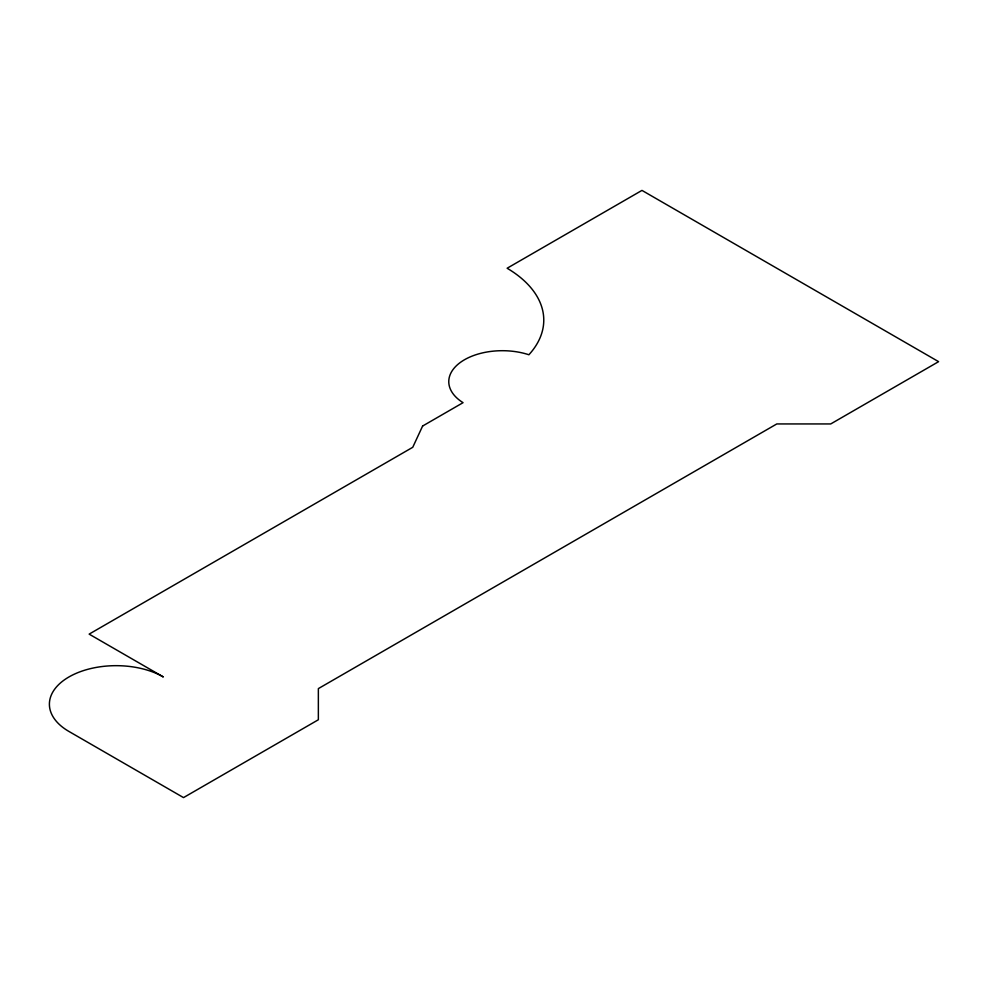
<?xml version="1.0" encoding="UTF-8"?>
<svg xmlns="http://www.w3.org/2000/svg" width="988" height="988" viewBox="0 0 988 988"><rect width="100%" height="100%" fill="white"/><g stroke="black" fill="none" stroke-linecap="round" stroke-linejoin="round"><path stroke-width="1.48" d="M422.617 426.026L412.749 447.292L89.142 634.123L163.329 676.953A66.739 38.532 0 0 0 68.95 676.953A66.739 38.532 0 0 0 68.95 731.453L183.521 797.6L318.358 719.758L318.358 688.611L776.803 423.938L830.735 423.938L938.6 361.657L641.965 190.4L507.128 268.242A128.428 74.149 0 0 1 528.889 354.754A53.587 30.937 0 0 0 460.383 362.411A53.587 30.937 0 0 0 463.063 402.672L422.617 426.026"/></g></svg>
